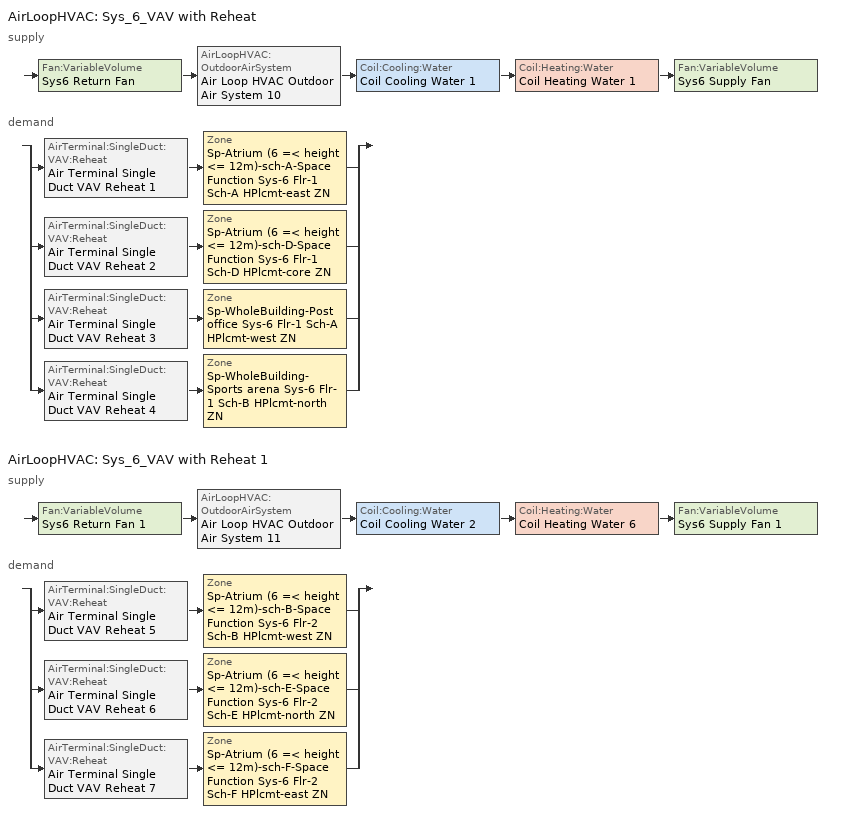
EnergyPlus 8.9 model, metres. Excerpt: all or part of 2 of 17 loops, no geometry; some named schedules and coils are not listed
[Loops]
AirLoopHVAC 'Sys_6_VAV with Reheat'
 supply: Fan:VariableVolume 'Sys6 Return Fan' > AirLoopHVAC:OutdoorAirSystem 'Air Loop HVAC Outdoor Air System 10' > Coil:Cooling:Water 'Coil Cooling Water 1' > Coil:Heating:Water 'Coil Heating Water 1' > Fan:VariableVolume 'Sys6 Supply Fan'
 demand: split
  | AirTerminal:SingleDuct:VAV:Reheat 'Air Terminal Single Duct VAV Reheat 1' > Zone 'Sp-Atrium (6 =< height <= 12m)-sch-A-Space Function Sys-6 Flr-1 Sch-A HPlcmt-east ZN'
  | AirTerminal:SingleDuct:VAV:Reheat 'Air Terminal Single Duct VAV Reheat 2' > Zone 'Sp-Atrium (6 =< height <= 12m)-sch-D-Space Function Sys-6 Flr-1 Sch-D HPlcmt-core ZN'
  | AirTerminal:SingleDuct:VAV:Reheat 'Air Terminal Single Duct VAV Reheat 3' > Zone 'Sp-WholeBuilding-Post office Sys-6 Flr-1 Sch-A HPlcmt-west ZN'
  | AirTerminal:SingleDuct:VAV:Reheat 'Air Terminal Single Duct VAV Reheat 4' > Zone 'Sp-WholeBuilding-Sports arena Sys-6 Flr-1 Sch-B HPlcmt-north ZN'
AirLoopHVAC 'Sys_6_VAV with Reheat 1'
 supply: Fan:VariableVolume 'Sys6 Return Fan 1' > AirLoopHVAC:OutdoorAirSystem 'Air Loop HVAC Outdoor Air System 11' > Coil:Cooling:Water 'Coil Cooling Water 2' > Coil:Heating:Water 'Coil Heating Water 6' > Fan:VariableVolume 'Sys6 Supply Fan 1'
 demand: split
  | AirTerminal:SingleDuct:VAV:Reheat 'Air Terminal Single Duct VAV Reheat 5' > Zone 'Sp-Atrium (6 =< height <= 12m)-sch-B-Space Function Sys-6 Flr-2 Sch-B HPlcmt-west ZN'
  | AirTerminal:SingleDuct:VAV:Reheat 'Air Terminal Single Duct VAV Reheat 6' > Zone 'Sp-Atrium (6 =< height <= 12m)-sch-E-Space Function Sys-6 Flr-2 Sch-E HPlcmt-north ZN'
  | AirTerminal:SingleDuct:VAV:Reheat 'Air Terminal Single Duct VAV Reheat 7' > Zone 'Sp-Atrium (6 =< height <= 12m)-sch-F-Space Function Sys-6 Flr-2 Sch-F HPlcmt-east ZN'
[ZoneControl:Thermostat] Control Object Type 1=ThermostatSetpoint:DualSetpoint
Name | Zone or ZoneList | Control Type Schedule | Control Name 1
Sp-Atrium (6 =< height <= 12m)-sch-A-Space Function Sys-6 Flr-1 Sch-A HPlcmt-east ZN Thermostat | Sp-Atrium (6 =< height <= 12m)-sch-A-Space Function Sys-6 Flr-1 Sch-A HPlcmt-east ZN | Sp-Atrium (6 =< height <= 12m)-sch-A-Space Function Sys-6 Flr-1 Sch-A HPlcmt-east ZN Thermostat Schedule | Space Function Atrium (6 =< height <= 12m)-sch-A Thermostat 2
Sp-Atrium (6 =< height <= 12m)-sch-B-Space Function Sys-6 Flr-2 Sch-B HPlcmt-west ZN Thermostat | Sp-Atrium (6 =< height <= 12m)-sch-B-Space Function Sys-6 Flr-2 Sch-B HPlcmt-west ZN | Sp-Atrium (6 =< height <= 12m)-sch-B-Space Function Sys-6 Flr-2 Sch-B HPlcmt-west ZN Thermostat Schedule | Space Function Atrium (6 =< height <= 12m)-sch-B Thermostat 2
Sp-Atrium (6 =< height <= 12m)-sch-D-Space Function Sys-6 Flr-1 Sch-D HPlcmt-core ZN Thermostat | Sp-Atrium (6 =< height <= 12m)-sch-D-Space Function Sys-6 Flr-1 Sch-D HPlcmt-core ZN | Sp-Atrium (6 =< height <= 12m)-sch-D-Space Function Sys-6 Flr-1 Sch-D HPlcmt-core ZN Thermostat Schedule | Space Function Atrium (6 =< height <= 12m)-sch-D Thermostat 2
Sp-Atrium (6 =< height <= 12m)-sch-E-Space Function Sys-6 Flr-2 Sch-E HPlcmt-north ZN Thermostat | Sp-Atrium (6 =< height <= 12m)-sch-E-Space Function Sys-6 Flr-2 Sch-E HPlcmt-north ZN | Sp-Atrium (6 =< height <= 12m)-sch-E-Space Function Sys-6 Flr-2 Sch-E HPlcmt-north ZN Thermostat Schedule | Space Function Atrium (6 =< height <= 12m)-sch-E Thermostat 2
Sp-Atrium (6 =< height <= 12m)-sch-F-Space Function Sys-6 Flr-2 Sch-F HPlcmt-east ZN Thermostat | Sp-Atrium (6 =< height <= 12m)-sch-F-Space Function Sys-6 Flr-2 Sch-F HPlcmt-east ZN | Sp-Atrium (6 =< height <= 12m)-sch-F-Space Function Sys-6 Flr-2 Sch-F HPlcmt-east ZN Thermostat Schedule | Space Function Atrium (6 =< height <= 12m)-sch-F Thermostat 2
Sp-WholeBuilding-Post office Sys-6 Flr-1 Sch-A HPlcmt-west ZN Thermostat | Sp-WholeBuilding-Post office Sys-6 Flr-1 Sch-A HPlcmt-west ZN | Sp-WholeBuilding-Post office Sys-6 Flr-1 Sch-A HPlcmt-west ZN Thermostat Schedule | Post office WholeBuilding Thermostat 2
Sp-WholeBuilding-Sports arena Sys-6 Flr-1 Sch-B HPlcmt-north ZN Thermostat | Sp-WholeBuilding-Sports arena Sys-6 Flr-1 Sch-B HPlcmt-north ZN | Sp-WholeBuilding-Sports arena Sys-6 Flr-1 Sch-B HPlcmt-north ZN Thermostat Schedule | Sports arena WholeBuilding Thermostat 2
[ThermostatSetpoint:DualSetpoint]
Name | Heating Setpoint Temperature Schedule | Cooling Setpoint Temperature Schedule
Space Function Atrium (6 =< height <= 12m)-sch-A Thermostat 2; Post office WholeBuilding Thermostat 2 | NECB-A-Thermostat Setpoint-Heating | NECB-A-Thermostat Setpoint-Cooling
Space Function Atrium (6 =< height <= 12m)-sch-B Thermostat 2; Sports arena WholeBuilding Thermostat 2 | NECB-B-Thermostat Setpoint-Heating | NECB-B-Thermostat Setpoint-Cooling
Space Function Atrium (6 =< height <= 12m)-sch-D Thermostat 2 | NECB-D-Thermostat Setpoint-Heating | NECB-D-Thermostat Setpoint-Cooling
Space Function Atrium (6 =< height <= 12m)-sch-E Thermostat 2 | NECB-E-Thermostat Setpoint-Heating | NECB-E-Thermostat Setpoint-Cooling
Space Function Atrium (6 =< height <= 12m)-sch-F Thermostat 2 | NECB-F-Thermostat Setpoint-Heating | NECB-F-Thermostat Setpoint-Cooling
[AirTerminal:SingleDuct:VAV:Reheat] Availability Schedule=Always On Discrete; Maximum Air Flow Rate {m3/s}=Autosize; Zone Minimum Air Flow Input Method=Constant; Constant Minimum Air Flow Fraction=0.3; Maximum Hot Water or Steam Flow Rate {m3/s}=Autosize; Minimum Hot Water or Steam Flow Rate {m3/s}=0; Convergence Tolerance=0.001; Damper Heating Action=Normal; Maximum Flow per Zone Floor Area During Reheat {m3/s-m2}=Autocalculate; Maximum Flow Fraction During Reheat=Autocalculate; Maximum Reheat Air Temperature {C}=43
Name | Fixed Minimum Air Flow Rate {m3/s} | Reheat Coil
Air Terminal Single Duct VAV Reheat 1 | 3.75 | Coil Heating Water 2
Air Terminal Single Duct VAV Reheat 5 | 3.75 | Coil Heating Water 7
Air Terminal Single Duct VAV Reheat 2 | 5 | Coil Heating Water 3
Air Terminal Single Duct VAV Reheat 6 | 3.75 | Coil Heating Water 8
Air Terminal Single Duct VAV Reheat 7 | 3.75 | Coil Heating Water 9
Air Terminal Single Duct VAV Reheat 3 | 3.75 | Coil Heating Water 4
Air Terminal Single Duct VAV Reheat 4 | 3.75 | Coil Heating Water 5
[Coil:Heating:Water] Availability Schedule=Always On Discrete; U-Factor Times Area Value {W/K}=Autosize; Maximum Water Flow Rate {m3/s}=Autosize; Performance Input Method=UFactorTimesAreaAndDesignWaterFlowRate; Rated Capacity {W}=Autosize; Rated Inlet Water Temperature {C}=82.2; Rated Inlet Air Temperature {C}=16.6; Rated Outlet Water Temperature {C}=71.1; Rated Outlet Air Temperature {C}=32.2; Rated Ratio for Air and Water Convection=0.5
Coil Heating Water 1; Coil Heating Water 6
[Zone equipment]
Sp-Atrium (6 =< height <= 12m)-sch-A-Space Function Sys-6 Flr-1 Sch-A HPlcmt-east ZN: Air Terminal Single Duct VAV Reheat 1, Zone HVAC Baseboard Convective Water 10
Sp-Atrium (6 =< height <= 12m)-sch-B-Space Function Sys-6 Flr-2 Sch-B HPlcmt-west ZN: Air Terminal Single Duct VAV Reheat 5, Zone HVAC Baseboard Convective Water 14
Sp-Atrium (6 =< height <= 12m)-sch-D-Space Function Sys-6 Flr-1 Sch-D HPlcmt-core ZN: Air Terminal Single Duct VAV Reheat 2, Zone HVAC Baseboard Convective Water 11
Sp-Atrium (6 =< height <= 12m)-sch-E-Space Function Sys-6 Flr-2 Sch-E HPlcmt-north ZN: Air Terminal Single Duct VAV Reheat 6, Zone HVAC Baseboard Convective Water 15
Sp-Atrium (6 =< height <= 12m)-sch-F-Space Function Sys-6 Flr-2 Sch-F HPlcmt-east ZN: Air Terminal Single Duct VAV Reheat 7, Zone HVAC Baseboard Convective Water 16
Sp-WholeBuilding-Post office Sys-6 Flr-1 Sch-A HPlcmt-west ZN: Air Terminal Single Duct VAV Reheat 3, Zone HVAC Baseboard Convective Water 12
Sp-WholeBuilding-Sports arena Sys-6 Flr-1 Sch-B HPlcmt-north ZN: Air Terminal Single Duct VAV Reheat 4, Zone HVAC Baseboard Convective Water 13
[Sizing:Zone] Zone Cooling Design Supply Air Temperature Input Method=SupplyAirTemperature; Zone Cooling Design Supply Air Temperature {C}=13; Zone Cooling Design Supply Air Temperature Difference {deltaC}=11.11; Zone Heating Design Supply Air Temperature Input Method=SupplyAirTemperature; Zone Heating Design Supply Air Temperature {C}=43; Zone Heating Design Supply Air Temperature Difference {deltaC}=11.11; Zone Cooling Design Supply Air Humidity Ratio {kgWater/kgDryAir}=0.0085; Zone Heating Design Supply Air Humidity Ratio {kgWater/kgDryAir}=0.008; Zone Heating Sizing Factor=1.3; Zone Cooling Sizing Factor=1.1; Cooling Design Air Flow Method=DesignDay; Cooling Design Air Flow Rate {m3/s}=0; Cooling Minimum Air Flow per Zone Floor Area {m3/s-m2}=0.000762; Cooling Minimum Air Flow {m3/s}=0; Cooling Minimum Air Flow Fraction=0; Heating Design Air Flow Method=DesignDay; Heating Design Air Flow Rate {m3/s}=0; Heating Maximum Air Flow per Zone Floor Area {m3/s-m2}=0.002032; Heating Maximum Air Flow {m3/s}=0.141576; Heating Maximum Air Flow Fraction=0.3; Account for Dedicated Outdoor Air System=No
Name | Design Specification Outdoor Air Object | Design Specification Zone Air Distribution Object
Sp-Atrium (6 =< height <= 12m)-sch-A-Space Function Sys-6 Flr-1 Sch-A HPlcmt-east ZN | Space Function Atrium (6 =< height <= 12m)-sch-A Ventilation | Sp-Atrium (6 =< height <= 12m)-sch-A-Space Function Sys-6 Flr-1 Sch-A HPlcmt-east ZN Design Spec Zone Air Dist
Sp-Atrium (6 =< height <= 12m)-sch-B-Space Function Sys-6 Flr-2 Sch-B HPlcmt-west ZN | Space Function Atrium (6 =< height <= 12m)-sch-B Ventilation | Sp-Atrium (6 =< height <= 12m)-sch-B-Space Function Sys-6 Flr-2 Sch-B HPlcmt-west ZN Design Spec Zone Air Dist
Sp-Atrium (6 =< height <= 12m)-sch-D-Space Function Sys-6 Flr-1 Sch-D HPlcmt-core ZN | Space Function Atrium (6 =< height <= 12m)-sch-D Ventilation | Sp-Atrium (6 =< height <= 12m)-sch-D-Space Function Sys-6 Flr-1 Sch-D HPlcmt-core ZN Design Spec Zone Air Dist
Sp-Atrium (6 =< height <= 12m)-sch-E-Space Function Sys-6 Flr-2 Sch-E HPlcmt-north ZN | Space Function Atrium (6 =< height <= 12m)-sch-E Ventilation | Sp-Atrium (6 =< height <= 12m)-sch-E-Space Function Sys-6 Flr-2 Sch-E HPlcmt-north ZN Design Spec Zone Air Dist
Sp-Atrium (6 =< height <= 12m)-sch-F-Space Function Sys-6 Flr-2 Sch-F HPlcmt-east ZN | Space Function Atrium (6 =< height <= 12m)-sch-F Ventilation | Sp-Atrium (6 =< height <= 12m)-sch-F-Space Function Sys-6 Flr-2 Sch-F HPlcmt-east ZN Design Spec Zone Air Dist
Sp-WholeBuilding-Post office Sys-6 Flr-1 Sch-A HPlcmt-west ZN | Post office WholeBuilding Ventilation | Sp-WholeBuilding-Post office Sys-6 Flr-1 Sch-A HPlcmt-west ZN Design Spec Zone Air Dist
Sp-WholeBuilding-Sports arena Sys-6 Flr-1 Sch-B HPlcmt-north ZN | Sports arena WholeBuilding Ventilation | Sp-WholeBuilding-Sports arena Sys-6 Flr-1 Sch-B HPlcmt-north ZN Design Spec Zone Air Dist
[DesignSpecification:ZoneAirDistribution] Zone Air Distribution Effectiveness in Cooling Mode=1; Zone Air Distribution Effectiveness in Heating Mode=1
Sp-Atrium (6 =< height <= 12m)-sch-A-Space Function Sys-6 Flr-1 Sch-A HPlcmt-east ZN Design Spec Zone Air Dist; Sp-Atrium (6 =< height <= 12m)-sch-B-Space Function Sys-6 Flr-2 Sch-B HPlcmt-west ZN Design Spec Zone Air Dist; Sp-Atrium (6 =< height <= 12m)-sch-D-Space Function Sys-6 Flr-1 Sch-D HPlcmt-core ZN Design Spec Zone Air Dist; Sp-Atrium (6 =< height <= 12m)-sch-E-Space Function Sys-6 Flr-2 Sch-E HPlcmt-north ZN Design Spec Zone Air Dist; Sp-Atrium (6 =< height <= 12m)-sch-F-Space Function Sys-6 Flr-2 Sch-F HPlcmt-east ZN Design Spec Zone Air Dist; Sp-WholeBuilding-Post office Sys-6 Flr-1 Sch-A HPlcmt-west ZN Design Spec Zone Air Dist; Sp-WholeBuilding-Sports arena Sys-6 Flr-1 Sch-B HPlcmt-north ZN Design Spec Zone Air Dist
[Controller:MechanicalVentilation] Availability Schedule=Always On Discrete; Demand Controlled Ventilation=No; System Outdoor Air Method=ZoneSum
Name | Zone Name 1 | Design Specification Outdoor Air Object Name 1 | Design Specification Zone Air Distribution Object Name 1 | Zone Name 2 | Design Specification Outdoor Air Object Name 2 | Design Specification Zone Air Distribution Object Name 2 | Zone Name 3 | Design Specification Outdoor Air Object Name 3 | Design Specification Zone Air Distribution Object Name 3 | Zone Name 4 | Design Specification Outdoor Air Object Name 4 | Design Specification Zone Air Distribution Object Name 4
Controller Mechanical Ventilation 10 | Sp-Atrium (6 =< height <= 12m)-sch-A-Space Function Sys-6 Flr-1 Sch-A HPlcmt-east ZN | Space Function Atrium (6 =< height <= 12m)-sch-A Ventilation | Sp-Atrium (6 =< height <= 12m)-sch-A-Space Function Sys-6 Flr-1 Sch-A HPlcmt-east ZN Design Spec Zone Air Dist | Sp-Atrium (6 =< height <= 12m)-sch-D-Space Function Sys-6 Flr-1 Sch-D HPlcmt-core ZN | Space Function Atrium (6 =< height <= 12m)-sch-D Ventilation | Sp-Atrium (6 =< height <= 12m)-sch-D-Space Function Sys-6 Flr-1 Sch-D HPlcmt-core ZN Design Spec Zone Air Dist | Sp-WholeBuilding-Post office Sys-6 Flr-1 Sch-A HPlcmt-west ZN | Post office WholeBuilding Ventilation | Sp-WholeBuilding-Post office Sys-6 Flr-1 Sch-A HPlcmt-west ZN Design Spec Zone Air Dist | Sp-WholeBuilding-Sports arena Sys-6 Flr-1 Sch-B HPlcmt-north ZN | Sports arena WholeBuilding Ventilation | Sp-WholeBuilding-Sports arena Sys-6 Flr-1 Sch-B HPlcmt-north ZN Design Spec Zone Air Dist
Controller Mechanical Ventilation 11 | Sp-Atrium (6 =< height <= 12m)-sch-B-Space Function Sys-6 Flr-2 Sch-B HPlcmt-west ZN | Space Function Atrium (6 =< height <= 12m)-sch-B Ventilation | Sp-Atrium (6 =< height <= 12m)-sch-B-Space Function Sys-6 Flr-2 Sch-B HPlcmt-west ZN Design Spec Zone Air Dist | Sp-Atrium (6 =< height <= 12m)-sch-E-Space Function Sys-6 Flr-2 Sch-E HPlcmt-north ZN | Space Function Atrium (6 =< height <= 12m)-sch-E Ventilation | Sp-Atrium (6 =< height <= 12m)-sch-E-Space Function Sys-6 Flr-2 Sch-E HPlcmt-north ZN Design Spec Zone Air Dist | Sp-Atrium (6 =< height <= 12m)-sch-F-Space Function Sys-6 Flr-2 Sch-F HPlcmt-east ZN | Space Function Atrium (6 =< height <= 12m)-sch-F Ventilation | Sp-Atrium (6 =< height <= 12m)-sch-F-Space Function Sys-6 Flr-2 Sch-F HPlcmt-east ZN Design Spec Zone Air Dist
[DesignSpecification:OutdoorAir] Outdoor Air Method=Sum; Outdoor Air Flow per Person {m3/s-person}=0; Outdoor Air Flow per Zone {m3/s}=0; Outdoor Air Flow Air Changes per Hour {1/hr}=0
Name | Outdoor Air Flow per Zone Floor Area {m3/s-m2}
Space Function Atrium (6 =< height <= 12m)-sch-A Ventilation; Space Function Atrium (6 =< height <= 12m)-sch-B Ventilation; Space Function Atrium (6 =< height <= 12m)-sch-D Ventilation; Space Function Atrium (6 =< height <= 12m)-sch-E Ventilation; Space Function Atrium (6 =< height <= 12m)-sch-F Ventilation | 0.0003048
Post office WholeBuilding Ventilation | 0.00075184
Sports arena WholeBuilding Ventilation | 0.0006604
[AirLoopHVAC] Design Supply Air Flow Rate {m3/s}=AutoSize
Sys_6_VAV with Reheat; Sys_6_VAV with Reheat 1
[Sizing:System] Type of Load to Size On=Sensible; Design Outdoor Air Flow Rate {m3/s}=Autosize; Central Heating Maximum System Air Flow Ratio=0.3; Preheat Design Temperature {C}=7; Preheat Design Humidity Ratio {kgWater/kgDryAir}=0.008; Precool Design Temperature {C}=12.8; Precool Design Humidity Ratio {kgWater/kgDryAir}=0.008; Central Cooling Design Supply Air Temperature {C}=13; Central Heating Design Supply Air Temperature {C}=13.1; Type of Zone Sum to Use=NonCoincident; 100% Outdoor Air in Cooling=No; 100% Outdoor Air in Heating=No; Central Cooling Design Supply Air Humidity Ratio {kgWater/kgDryAir}=0.0085; Central Heating Design Supply Air Humidity Ratio {kgWater/kgDryAir}=0.008; Cooling Supply Air Flow Rate Method=DesignDay; Cooling Supply Air Flow Rate {m3/s}=0; Cooling Supply Air Flow Rate Per Floor Area {m3/s-m2}=0.00996765; Cooling Fraction of Autosized Cooling Supply Air Flow Rate=1; Cooling Supply Air Flow Rate Per Unit Cooling Capacity {m3/s-W}=3.94755e-05; Heating Supply Air Flow Rate Method=DesignDay; Heating Supply Air Flow Rate {m3/s}=0; Heating Supply Air Flow Rate Per Floor Area {m3/s-m2}=0.00996765; Heating Fraction of Autosized Heating Supply Air Flow Rate=1; Heating Fraction of Autosized Cooling Supply Air Flow Rate=1; Heating Supply Air Flow Rate Per Unit Heating Capacity {m3/s-W}=3.15882e-05; System Outdoor Air Method=ZoneSum; Zone Maximum Outdoor Air Fraction=1; Cooling Design Capacity Method=CoolingDesignCapacity; Cooling Design Capacity {W}=Autosize; Cooling Design Capacity Per Floor Area {W/m2}=234.7; Fraction of Autosized Cooling Design Capacity=1; Heating Design Capacity Method=HeatingDesignCapacity; Heating Design Capacity {W}=Autosize; Heating Design Capacity Per Floor Area {W/m2}=157; Fraction of Autosized Heating Design Capacity=1; Central Cooling Capacity Control Method=OnOff
Sys_6_VAV with Reheat; Sys_6_VAV with Reheat 1
[Controller:OutdoorAir] Minimum Outdoor Air Flow Rate {m3/s}=Autosize; Maximum Outdoor Air Flow Rate {m3/s}=Autosize; Economizer Control Type=NoEconomizer; Economizer Control Action Type=ModulateFlow; Economizer Maximum Limit Dry-Bulb Temperature {C}=28; Economizer Maximum Limit Enthalpy {J/kg}=64000; Economizer Minimum Limit Dry-Bulb Temperature {C}=-100; Lockout Type=NoLockout; Minimum Limit Type=FixedMinimum; High Humidity Control=No; Control High Indoor Humidity Based on Outdoor Humidity Ratio=Yes; Heat Recovery Bypass Control Type=BypassWhenWithinEconomizerLimits
Name | Mechanical Ventilation Controller
Controller Outdoor Air 10 | Controller Mechanical Ventilation 10
Controller Outdoor Air 11 | Controller Mechanical Ventilation 11
[SetpointManager:MixedAir] Control Variable=Temperature
Node 190 OS Default SPM; Node 189 OS Default SPM; Node 188 OS Default SPM; Node 187 OS Default SPM; Node 232 OS Default SPM; Node 231 OS Default SPM; Node 230 OS Default SPM; Node 229 OS Default SPM
[Controller:WaterCoil] Control Variable=Temperature; Actuator Variable=Flow; Controller Convergence Tolerance {deltaC}=Autosize; Maximum Actuated Flow {m3/s}=Autosize; Minimum Actuated Flow {m3/s}=0
Name | Action
Controller Water Coil 2; Controller Water Coil 8 | Reverse
Controller Water Coil 1; Controller Water Coil 7 | Normal
[Fan:VariableVolume] Availability Schedule=Always On Discrete; Fan Total Efficiency=0.6045; Pressure Rise {Pa}=1017.592; Maximum Flow Rate {m3/s}=AutoSize; Fan Power Minimum Flow Rate Input Method=FixedFlowRate; Fan Power Minimum Flow Fraction=0; Fan Power Minimum Air Flow Rate {m3/s}=0; Motor Efficiency=0.93; Motor In Airstream Fraction=1; Fan Power Coefficient 1=0.0407599; Fan Power Coefficient 2=0.088045; Fan Power Coefficient 3=-0.0729261; Fan Power Coefficient 4=0.94374; Fan Power Coefficient 5=0
Sys6 Return Fan; Sys6 Supply Fan; Sys6 Return Fan 1; Sys6 Supply Fan 1
[Coil:Cooling:Water] Availability Schedule=Always On Discrete; Design Water Flow Rate {m3/s}=Autosize; Design Air Flow Rate {m3/s}=Autosize; Design Inlet Water Temperature {C}=Autosize; Design Inlet Air Temperature {C}=Autosize; Design Outlet Air Temperature {C}=Autosize; Design Inlet Air Humidity Ratio {kgWater/kgDryAir}=Autosize; Design Outlet Air Humidity Ratio {kgWater/kgDryAir}=Autosize; Type of Analysis=SimpleAnalysis; Heat Exchanger Configuration=CrossFlow
Coil Cooling Water 1; Coil Cooling Water 2
[SetpointManager:Scheduled] Control Variable=Temperature
Name | Schedule
Setpoint Manager Scheduled 3 | Supply Air Temp
Setpoint Manager Scheduled 4 | Supply Air Temp 1
[Schedule:Compact]
Sp-Atrium (6 =< height <= 12m)-sch-A-Space Function Sys-6 Flr-1 Sch-A HPlcmt-east ZN Thermostat Schedule; Sp-Atrium (6 =< height <= 12m)-sch-B-Space Function Sys-6 Flr-2 Sch-B HPlcmt-west ZN Thermostat Schedule; Sp-Atrium (6 =< height <= 12m)-sch-D-Space Function Sys-6 Flr-1 Sch-D HPlcmt-core ZN Thermostat Schedule; Sp-Atrium (6 =< height <= 12m)-sch-E-Space Function Sys-6 Flr-2 Sch-E HPlcmt-north ZN Thermostat Schedule; Sp-Atrium (6 =< height <= 12m)-sch-F-Space Function Sys-6 Flr-2 Sch-F HPlcmt-east ZN Thermostat Schedule; Sp-WholeBuilding-Post office Sys-6 Flr-1 Sch-A HPlcmt-west ZN Thermostat Schedule; Sp-WholeBuilding-Sports arena Sys-6 Flr-1 Sch-B HPlcmt-north ZN Thermostat Schedule: Through: 12/31, For: AllDays, Until: 24:00, 4
[Schedule:Week:Daily]
NECB-A-Thermostat Setpoint-Heating Week Rule - Jan1-Dec31: NECB-A-Thermostat Setpoint-Heating Sun|Hol Day, NECB-A-Thermostat Setpoint-Heating Default|Wkdy Day, NECB-A-Thermostat Setpoint-Heating Default|Wkdy Day, NECB-A-Thermostat Setpoint-Heating Default|Wkdy Day, NECB-A-Thermostat Setpoint-Heating Default|Wkdy Day, NECB-A-Thermostat Setpoint-Heating Default|Wkdy Day, NECB-A-Thermostat Setpoint-Heating Sat Day, NECB-A-Thermostat Setpoint-Heating Default, NECB-A-Thermostat Setpoint-Heating Default, NECB-A-Thermostat Setpoint-Heating Default, NECB-A-Thermostat Setpoint-Heating Default, NECB-A-Thermostat Setpoint-Heating Default
NECB-A-Thermostat Setpoint-Cooling Week Rule - Jan1-Dec31: NECB-A-Thermostat Setpoint-Cooling Sun|Hol Day, NECB-A-Thermostat Setpoint-Cooling Default|Wkdy Day, NECB-A-Thermostat Setpoint-Cooling Default|Wkdy Day, NECB-A-Thermostat Setpoint-Cooling Default|Wkdy Day, NECB-A-Thermostat Setpoint-Cooling Default|Wkdy Day, NECB-A-Thermostat Setpoint-Cooling Default|Wkdy Day, NECB-A-Thermostat Setpoint-Cooling Sat Day, NECB-A-Thermostat Setpoint-Cooling Default, NECB-A-Thermostat Setpoint-Cooling Default, NECB-A-Thermostat Setpoint-Cooling Default, NECB-A-Thermostat Setpoint-Cooling Default, NECB-A-Thermostat Setpoint-Cooling Default
Supply Air Temp Week Rule - Jan1-Dec31: Supply Air Temp Default, Supply Air Temp Default, Supply Air Temp Default, Supply Air Temp Default, Supply Air Temp Default, Supply Air Temp Default, Supply Air Temp Default, Supply Air Temp Default, Supply Air Temp Default, Supply Air Temp Default, Supply Air Temp Default, Supply Air Temp Default
Supply Air Temp 1 Week Rule - Jan1-Dec31: Supply Air Temp Default 1, Supply Air Temp Default 1, Supply Air Temp Default 1, Supply Air Temp Default 1, Supply Air Temp Default 1, Supply Air Temp Default 1, Supply Air Temp Default 1, Supply Air Temp Default 1, Supply Air Temp Default 1, Supply Air Temp Default 1, Supply Air Temp Default 1, Supply Air Temp Default 1
[Schedule:Year]
NECB-A-Thermostat Setpoint-Heating: NECB-A-Thermostat Setpoint-Heating Week Rule - Jan1-Dec31, 1, 1, 12, 31
NECB-A-Thermostat Setpoint-Cooling: NECB-A-Thermostat Setpoint-Cooling Week Rule - Jan1-Dec31, 1, 1, 12, 31
NECB-B-Thermostat Setpoint-Heating: NECB-B-Thermostat Setpoint-Heating Week Rule - Jan1-Dec31, 1, 1, 12, 31
NECB-B-Thermostat Setpoint-Cooling: NECB-B-Thermostat Setpoint-Cooling Week Rule - Jan1-Dec31, 1, 1, 12, 31
NECB-D-Thermostat Setpoint-Heating: NECB-D-Thermostat Setpoint-Heating Week Rule - Jan1-Dec31, 1, 1, 12, 31
NECB-D-Thermostat Setpoint-Cooling: NECB-D-Thermostat Setpoint-Cooling Week Rule - Jan1-Dec31, 1, 1, 12, 31
NECB-E-Thermostat Setpoint-Heating: NECB-E-Thermostat Setpoint-Heating Week Rule - Jan1-Dec31, 1, 1, 12, 31
NECB-E-Thermostat Setpoint-Cooling: NECB-E-Thermostat Setpoint-Cooling Week Rule - Jan1-Dec31, 1, 1, 12, 31
NECB-F-Thermostat Setpoint-Heating: NECB-F-Thermostat Setpoint-Heating Week Rule - Jan1-Dec31, 1, 1, 12, 31
NECB-F-Thermostat Setpoint-Cooling: NECB-F-Thermostat Setpoint-Cooling Week Rule - Jan1-Dec31, 1, 1, 12, 31
Supply Air Temp: Supply Air Temp Week Rule - Jan1-Dec31, 1, 1, 12, 31
Supply Air Temp 1: Supply Air Temp 1 Week Rule - Jan1-Dec31, 1, 1, 12, 31
[Schedule:Constant]
Always On Discrete: Hourly Value=1
